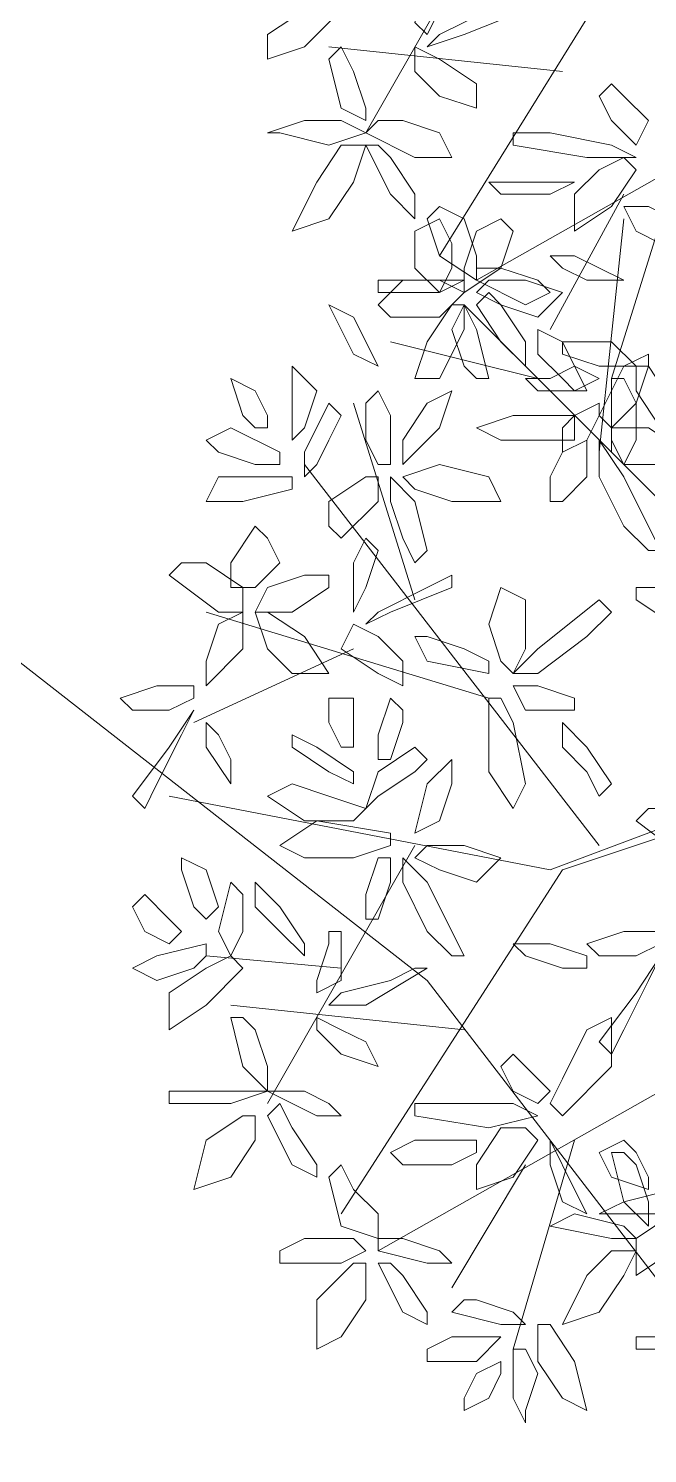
# Model space of a CAD drawing. Header units: millimetres. Extents: x 2576 to 2719, y 1757 to 1977.
# Drawn here: x 2658.242 to 2659.665, y 1814.716 to 1817.991 of the extents above; entities that cross this region are included whole.
import ezdxf

# ---------------------------------------------------------------- set-up
doc = ezdxf.new("R2010")
doc.units = ezdxf.units.MM
doc.layers.add('PDF_0', color=7, linetype='Continuous')
doc.layers.add('PDF_CVL_CUADCON_TIT', color=7, linetype='Continuous')

msp = doc.modelspace()

# ---------------------------------------------------------------- linework, layer by layer
at = {"layer": 'PDF_0', "lineweight": 9}
for points in [[(2658.8199, 1818.429), (2659.6953, 1818.2878), (2659.187, 1817.4689)], [(2659.3564, 1818.3443), (2659.0176, 1817.7513)], [(2659.4694, 1817.8925), (2658.9329, 1817.9489)], [(2659.9212, 1817.7795), (2659.2717, 1817.4124)], [(2659.7236, 1817.6383), (2659.5824, 1817.1865)], [(2659.6106, 1817.6101), (2659.4412, 1817.2994)], [(2659.5541, 1817.017), (2659.6106, 1817.5536)], [(2659.893, 1816.2263), (2659.8083, 1816.7911), (2659.2435, 1817.3559)], [(2659.4129, 1817.1865), (2659.074, 1817.2712)], [(2659.1305, 1816.6782), (2658.9893, 1817.13)], [(2659.5541, 1816.1134), (2658.8764, 1816.9888)], [(2659.3, 1816.4522), (2658.6505, 1816.6499)], [(2658.9893, 1816.5652), (2658.6222, 1816.3958)], [(2658.9611, 1815.2662), (2659.4694, 1816.0569), (2659.893, 1816.1981), (2659.7518, 1815.831), (2659.9495, 1816.1981), (2659.8365, 1815.9722), (2659.9777, 1816.1981), (2660.3166, 1815.6898), (2660.006, 1816.1981), (2660.3166, 1815.6898), (2659.9777, 1816.1699), (2659.7236, 1815.718), (2659.893, 1816.2263), (2659.4412, 1816.0569), (2658.5657, 1816.2263)], [(2659.1305, 1816.1134), (2658.7917, 1815.5203)], [(2658.9611, 1815.831), (2658.6505, 1815.8592)], [(2659.2435, 1815.6898), (2658.7069, 1815.7463)], [(2659.6953, 1815.5486), (2659.0458, 1815.1815)], [(2659.4976, 1815.4356), (2659.3564, 1814.9555)], [(2659.3847, 1815.3791), (2659.2152, 1815.0967)]]:
    msp.add_lwpolyline(points, dxfattribs=at)
for points in [[(2659.1588, 1818.0901), (2659.1305, 1818.0054), (2659.1588, 1817.9772), (2659.187, 1818.0337), (2659.187, 1818.1184), (2659.1588, 1818.1466)], [(2658.9329, 1818.0901), (2658.9611, 1818.0337), (2658.8764, 1817.9489), (2658.7917, 1817.9207), (2658.7917, 1817.9772), (2658.8764, 1818.0337)], [(2659.3, 1818.0337), (2659.187, 1817.9772), (2659.1588, 1817.9489), (2659.2435, 1817.9772), (2659.3847, 1818.0337), (2659.3847, 1818.0619)], [(2658.9893, 1817.8925), (2659.0176, 1817.8078), (2659.0176, 1817.7795), (2658.9611, 1817.8078), (2658.9329, 1817.9207), (2658.9611, 1817.9489)], [(2659.1305, 1817.9489), (2659.1305, 1817.8925), (2659.187, 1817.836), (2659.2717, 1817.8078), (2659.2717, 1817.8642), (2659.187, 1817.9207)], [(2659.5824, 1817.8642), (2659.5541, 1817.836), (2659.5824, 1817.7795), (2659.6388, 1817.723), (2659.6671, 1817.7795), (2659.6106, 1817.836)], [(2658.8764, 1817.7795), (2658.9611, 1817.7795), (2659.0176, 1817.7513), (2658.9329, 1817.723), (2658.8199, 1817.7513), (2658.7917, 1817.7513)], [(2659.1023, 1817.7795), (2659.187, 1817.7513), (2659.2152, 1817.6948), (2659.1305, 1817.6948), (2659.0176, 1817.7513), (2659.0458, 1817.7795)], [(2659.4412, 1817.7513), (2659.5824, 1817.723), (2659.6388, 1817.6948), (2659.5259, 1817.6948), (2659.3564, 1817.723), (2659.3564, 1817.7513)], [(2659.0176, 1817.723), (2658.9611, 1817.723), (2658.9046, 1817.6383), (2658.8481, 1817.5254), (2658.9329, 1817.5536), (2658.9893, 1817.6383)], [(2659.074, 1817.6948), (2659.1305, 1817.6101), (2659.1305, 1817.5536), (2659.074, 1817.6101), (2659.0176, 1817.723), (2659.0458, 1817.723)], [(2659.6106, 1817.6948), (2659.6388, 1817.6666), (2659.5824, 1817.5818), (2659.4976, 1817.5254), (2659.4976, 1817.6101), (2659.5541, 1817.6666)], [(2659.4412, 1817.6101), (2659.4976, 1817.6383), (2659.3564, 1817.6383), (2659.3, 1817.6383), (2659.3282, 1817.6101)], [(2659.2435, 1817.5536), (2659.2717, 1817.4689), (2659.2717, 1817.4124), (2659.187, 1817.4689), (2659.1588, 1817.5536), (2659.187, 1817.5818)], [(2659.6953, 1817.4971), (2659.6388, 1817.5254), (2659.6106, 1817.5818), (2659.6671, 1817.5818), (2659.78, 1817.5254), (2659.7518, 1817.4971)], [(2659.2152, 1817.4971), (2659.2152, 1817.4406), (2659.187, 1817.3842), (2659.1305, 1817.4406), (2659.1305, 1817.5254), (2659.187, 1817.5536)], [(2659.3282, 1817.5536), (2659.3564, 1817.5254), (2659.3282, 1817.4406), (2659.2435, 1817.3842), (2659.2435, 1817.4406), (2659.2717, 1817.5254)], [(2659.5259, 1817.4124), (2659.4694, 1817.4406), (2659.4412, 1817.4689), (2659.4976, 1817.4689), (2659.6106, 1817.4124), (2659.5824, 1817.4124)], [(2659.3282, 1817.4406), (2659.4129, 1817.4124), (2659.4412, 1817.3842), (2659.3847, 1817.3559), (2659.2717, 1817.4124), (2659.2717, 1817.4406)], [(2659.1023, 1817.4124), (2659.2152, 1817.4124), (2659.2435, 1817.4124), (2659.187, 1817.3842), (2659.0458, 1817.3842), (2659.0458, 1817.4124)], [(2659.1023, 1817.4124), (2659.187, 1817.4124), (2659.2435, 1817.3842), (2659.187, 1817.3277), (2659.074, 1817.3277), (2659.0458, 1817.3559)], [(2659.2717, 1817.3842), (2659.3, 1817.4124), (2659.3847, 1817.4124), (2659.4694, 1817.3842), (2659.4129, 1817.3277), (2659.3282, 1817.3559)], [(2659.3282, 1817.3559), (2659.3847, 1817.2712), (2659.3847, 1817.2147), (2659.3282, 1817.2712), (2659.2717, 1817.3559), (2659.3, 1817.3842)], [(2658.9893, 1817.243), (2659.0458, 1817.2147), (2658.9893, 1817.3277), (2658.9329, 1817.3559), (2658.9611, 1817.2994)], [(2659.2435, 1817.3559), (2659.2152, 1817.3559), (2659.1588, 1817.2712), (2659.1305, 1817.1865), (2659.187, 1817.1865), (2659.2435, 1817.2994)], [(2659.2435, 1817.2147), (2659.2152, 1817.2994), (2659.2435, 1817.3559), (2659.2717, 1817.2994), (2659.3, 1817.1865), (2659.2717, 1817.1865)], [(2659.4694, 1817.1865), (2659.4129, 1817.243), (2659.4129, 1817.2994), (2659.4694, 1817.2712), (2659.5259, 1817.1582), (2659.4976, 1817.1582)], [(2659.5259, 1817.2712), (2659.5824, 1817.2712), (2659.6388, 1817.2147), (2659.5541, 1817.2147), (2659.4694, 1817.243), (2659.4694, 1817.2712)], [(2659.6388, 1817.13), (2659.6671, 1817.2147), (2659.6671, 1817.243), (2659.6106, 1817.2147), (2659.5541, 1817.1018), (2659.5824, 1817.0735)], [(2658.7917, 1817.0735), (2658.7634, 1817.0735), (2658.7352, 1817.1018), (2658.7069, 1817.1865), (2658.7634, 1817.1582), (2658.7917, 1817.1018)], [(2658.9046, 1817.1582), (2658.8764, 1817.0735), (2658.8481, 1817.0453), (2658.8481, 1817.1018), (2658.8481, 1817.2147), (2658.8764, 1817.1865)], [(2659.4412, 1817.1865), (2659.4976, 1817.2147), (2659.5541, 1817.1865), (2659.4976, 1817.1582), (2659.4129, 1817.1582), (2659.3847, 1817.1865)], [(2659.6388, 1817.13), (2659.6388, 1817.0453), (2659.6106, 1816.9888), (2659.5824, 1817.0453), (2659.5824, 1817.1865), (2659.6106, 1817.1865)], [(2659.6388, 1817.2147), (2659.6671, 1817.2147), (2659.7236, 1817.13), (2659.7518, 1817.0453), (2659.6953, 1817.0735), (2659.6388, 1817.1582)], [(2659.0176, 1817.0453), (2659.0176, 1817.13), (2659.0458, 1817.1582), (2659.074, 1817.1018), (2659.074, 1816.9888), (2659.0458, 1816.9888)], [(2659.1023, 1817.0453), (2659.1588, 1817.13), (2659.2152, 1817.1582), (2659.187, 1817.0735), (2659.1023, 1816.9888), (2659.1023, 1817.017)], [(2658.9329, 1817.0453), (2658.9046, 1816.9888), (2658.8764, 1816.9606), (2658.8764, 1817.017), (2658.9329, 1817.13), (2658.9611, 1817.1018)], [(2659.5541, 1817.13), (2659.5541, 1817.1018), (2659.5259, 1817.0453), (2659.4694, 1817.017), (2659.4694, 1817.0735), (2659.4976, 1817.1018)], [(2659.4412, 1817.0453), (2659.3282, 1817.0453), (2659.2717, 1817.0735), (2659.3564, 1817.1018), (2659.4976, 1817.1018), (2659.4976, 1817.0453)], [(2658.7634, 1816.9888), (2658.6787, 1817.017), (2658.6505, 1817.0453), (2658.7069, 1817.0735), (2658.8199, 1817.017), (2658.8199, 1816.9888)], [(2659.5824, 1817.017), (2659.5824, 1817.0735), (2659.6671, 1817.0735), (2659.7518, 1817.017), (2659.6953, 1816.9888), (2659.6106, 1816.9888)], [(2659.4412, 1816.9041), (2659.4694, 1816.9041), (2659.5259, 1816.9606), (2659.5259, 1817.0453), (2659.4694, 1817.017), (2659.4412, 1816.9606)], [(2659.6106, 1816.8476), (2659.5541, 1816.9606), (2659.5541, 1817.0453), (2659.6106, 1816.9606), (2659.6953, 1816.7911), (2659.6671, 1816.7911)], [(2659.1023, 1816.9606), (2659.1305, 1816.9323), (2659.2152, 1816.9041), (2659.3282, 1816.9041), (2659.3, 1816.9606), (2659.187, 1816.9888)], [(2658.8481, 1816.9606), (2658.8481, 1816.9323), (2658.7352, 1816.9041), (2658.6505, 1816.9041), (2658.6787, 1816.9606), (2658.7917, 1816.9606)], [(2658.9329, 1816.9041), (2659.0176, 1816.9606), (2659.0458, 1816.9606), (2659.0458, 1816.9041), (2658.9611, 1816.8194), (2658.9329, 1816.8476)], [(2659.1023, 1816.8194), (2659.074, 1816.9041), (2659.074, 1816.9606), (2659.1305, 1816.9041), (2659.1588, 1816.7911), (2659.1305, 1816.7629)], [(2658.8199, 1816.7629), (2658.7634, 1816.7064), (2658.7069, 1816.7064), (2658.7069, 1816.7629), (2658.7634, 1816.8476), (2658.7917, 1816.8194)], [(2658.9893, 1816.7629), (2658.9893, 1816.6782), (2658.9893, 1816.6499), (2659.0176, 1816.7064), (2659.0458, 1816.7911), (2659.0176, 1816.8194)], [(2658.6505, 1816.7629), (2658.7352, 1816.7064), (2658.7352, 1816.6499), (2658.6787, 1816.6499), (2658.5657, 1816.7346), (2658.594, 1816.7629)], [(2658.9329, 1816.7346), (2658.9329, 1816.7064), (2658.8481, 1816.6499), (2658.7634, 1816.6499), (2658.7917, 1816.7064), (2658.8764, 1816.7346)], [(2659.1588, 1816.7064), (2659.0458, 1816.6499), (2659.0176, 1816.6217), (2659.074, 1816.6499), (2659.2152, 1816.7064), (2659.2152, 1816.7346)], [(2659.3564, 1816.5087), (2659.3282, 1816.537), (2659.3, 1816.6217), (2659.3282, 1816.7064), (2659.3847, 1816.6782), (2659.3847, 1816.5652)], [(2659.7236, 1816.6217), (2659.6388, 1816.6782), (2659.6388, 1816.7064), (2659.6953, 1816.7064), (2659.78, 1816.6217), (2659.78, 1816.5934)], [(2659.5259, 1816.5934), (2659.4129, 1816.5087), (2659.3564, 1816.5087), (2659.4129, 1816.5652), (2659.5541, 1816.6782), (2659.5824, 1816.6499)], [(2658.6505, 1816.537), (2658.6505, 1816.4805), (2658.7352, 1816.5652), (2658.7352, 1816.6499), (2658.6787, 1816.6217)], [(2658.7634, 1816.6499), (2658.7917, 1816.6499), (2658.8764, 1816.5934), (2658.9329, 1816.5087), (2658.8481, 1816.5087), (2658.7917, 1816.5652)], [(2658.9893, 1816.6217), (2658.9611, 1816.5652), (2659.0458, 1816.5087), (2659.1023, 1816.4805), (2659.1023, 1816.537), (2659.0458, 1816.5934)], [(2659.2435, 1816.5652), (2659.1588, 1816.5934), (2659.1305, 1816.5934), (2659.1588, 1816.537), (2659.3, 1816.5087), (2659.3, 1816.537)], [(2658.6222, 1816.4522), (2658.6222, 1816.4805), (2658.5375, 1816.4805), (2658.4528, 1816.4522), (2658.481, 1816.424), (2658.5657, 1816.424)], [(2659.4976, 1816.424), (2659.4976, 1816.4522), (2659.4129, 1816.4805), (2659.3564, 1816.4805), (2659.3847, 1816.424), (2659.4412, 1816.424)], [(2658.9893, 1816.3393), (2658.9611, 1816.3393), (2658.9329, 1816.3958), (2658.9329, 1816.4522), (2658.9893, 1816.4522), (2658.9893, 1816.3675)], [(2659.1023, 1816.3958), (2659.074, 1816.311), (2659.0458, 1816.311), (2659.0458, 1816.3675), (2659.074, 1816.4522), (2659.1023, 1816.424)], [(2659.3564, 1816.3958), (2659.3847, 1816.2546), (2659.3564, 1816.1981), (2659.3, 1816.2828), (2659.3, 1816.4522), (2659.3282, 1816.4522)], [(2658.5375, 1816.2546), (2658.594, 1816.3675), (2658.6222, 1816.424), (2658.5657, 1816.3393), (2658.481, 1816.2263), (2658.5093, 1816.1981)], [(2658.7069, 1816.311), (2658.7069, 1816.2546), (2658.6505, 1816.3393), (2658.6505, 1816.3958), (2658.6787, 1816.3675)], [(2658.9329, 1816.2828), (2658.8481, 1816.3393), (2658.8481, 1816.3675), (2658.9046, 1816.3393), (2658.9893, 1816.2828), (2658.9893, 1816.2546)], [(2659.5259, 1816.2828), (2659.4694, 1816.3393), (2659.4694, 1816.3958), (2659.5259, 1816.3393), (2659.5824, 1816.2546), (2659.5541, 1816.2263)], [(2659.1305, 1816.2828), (2659.0458, 1816.2263), (2659.0176, 1816.1981), (2659.0458, 1816.2828), (2659.1305, 1816.3393), (2659.1588, 1816.311)], [(2659.187, 1816.1699), (2659.1305, 1816.1416), (2659.1588, 1816.2546), (2659.2152, 1816.311), (2659.2152, 1816.2546)], [(2659.0176, 1816.1981), (2658.9893, 1816.1699), (2658.8764, 1816.1699), (2658.7917, 1816.2263), (2658.8481, 1816.2546), (2658.9329, 1816.2263)], [(2658.9893, 1816.0851), (2658.8764, 1816.0851), (2658.8199, 1816.1134), (2658.9046, 1816.1699), (2659.074, 1816.1416), (2659.074, 1816.1134)], [(2659.7236, 1816.1981), (2659.8083, 1816.1416), (2659.8365, 1816.0851), (2659.7518, 1816.0851), (2659.6388, 1816.1699), (2659.6671, 1816.1981)], [(2659.1305, 1816.0851), (2659.1588, 1816.1134), (2659.2435, 1816.1134), (2659.3282, 1816.0851), (2659.2717, 1816.0287), (2659.187, 1816.0569)], [(2658.6505, 1816.0569), (2658.6787, 1815.9722), (2658.6505, 1815.9439), (2658.6222, 1815.9722), (2658.594, 1816.0569), (2658.594, 1816.0851)], [(2659.0176, 1815.9439), (2659.0458, 1815.9439), (2659.074, 1816.0287), (2659.074, 1816.0851), (2659.0458, 1816.0851), (2659.0176, 1816.0004)], [(2659.1588, 1815.9157), (2659.1023, 1816.0287), (2659.1023, 1816.0851), (2659.1588, 1816.0287), (2659.2435, 1815.8592), (2659.2152, 1815.8592)], [(2658.7352, 1816.0004), (2658.7069, 1816.0287), (2658.6787, 1815.9157), (2658.7069, 1815.8592), (2658.7352, 1815.9157)], [(2658.8199, 1815.9157), (2658.7634, 1815.9722), (2658.7634, 1816.0287), (2658.8199, 1815.9722), (2658.8764, 1815.8875), (2658.8764, 1815.8592)], [(2658.594, 1815.9157), (2658.5657, 1815.8875), (2658.5093, 1815.9157), (2658.481, 1815.9722), (2658.5093, 1816.0004), (2658.5657, 1815.9439)], [(2658.9329, 1815.8875), (2658.9046, 1815.8027), (2658.9046, 1815.7745), (2658.9611, 1815.8027), (2658.9611, 1815.9157), (2658.9329, 1815.9157)], [(2659.6953, 1815.8875), (2659.6953, 1815.9157), (2659.6106, 1815.9157), (2659.5259, 1815.8875), (2659.5541, 1815.8592), (2659.6388, 1815.8592)], [(2658.6222, 1815.831), (2658.5375, 1815.8027), (2658.481, 1815.831), (2658.5375, 1815.8592), (2658.6505, 1815.8875), (2658.6505, 1815.8592)], [(2659.4694, 1815.831), (2659.3847, 1815.8592), (2659.3564, 1815.8875), (2659.4412, 1815.8875), (2659.5259, 1815.8592), (2659.5259, 1815.831)], [(2658.7069, 1815.8592), (2658.7352, 1815.831), (2658.6505, 1815.7463), (2658.5657, 1815.6898), (2658.5657, 1815.7745), (2658.6505, 1815.831)], [(2659.6106, 1815.6898), (2659.6671, 1815.8027), (2659.6953, 1815.8592), (2659.6388, 1815.7745), (2659.5541, 1815.6615), (2659.5824, 1815.6333)], [(2659.074, 1815.8027), (2658.9611, 1815.7745), (2658.9329, 1815.7463), (2659.0176, 1815.7463), (2659.1588, 1815.831), (2659.1305, 1815.831)], [(2658.7634, 1815.6898), (2658.7917, 1815.6051), (2658.7917, 1815.5486), (2658.7352, 1815.6051), (2658.7069, 1815.718), (2658.7352, 1815.718)], [(2658.9046, 1815.718), (2658.9046, 1815.6898), (2658.9611, 1815.6333), (2659.0458, 1815.6051), (2659.0176, 1815.6615), (2658.9611, 1815.6898)], [(2659.4694, 1815.5768), (2659.5259, 1815.6898), (2659.5824, 1815.718), (2659.5824, 1815.6051), (2659.4694, 1815.4921), (2659.4412, 1815.5203)], [(2659.3564, 1815.6333), (2659.3282, 1815.6051), (2659.3564, 1815.5486), (2659.4129, 1815.5203), (2659.4412, 1815.5486), (2659.3847, 1815.6051)], [(2658.6222, 1815.5486), (2658.7352, 1815.5486), (2658.7917, 1815.5486), (2658.7069, 1815.5203), (2658.5657, 1815.5203), (2658.5657, 1815.5486)], [(2658.8764, 1815.5486), (2658.9329, 1815.5203), (2658.9611, 1815.4921), (2658.9046, 1815.4921), (2658.7917, 1815.5486), (2658.8199, 1815.5486)], [(2658.8481, 1815.4639), (2658.9046, 1815.3791), (2658.9046, 1815.3509), (2658.8481, 1815.3791), (2658.7917, 1815.4921), (2658.8199, 1815.5203)], [(2659.2152, 1815.5203), (2659.3564, 1815.5203), (2659.4129, 1815.4921), (2659.3, 1815.4639), (2659.1305, 1815.4921), (2659.1305, 1815.5203)], [(2658.7634, 1815.4921), (2658.7352, 1815.4921), (2658.6505, 1815.4356), (2658.6222, 1815.3227), (2658.7069, 1815.3509), (2658.7634, 1815.4356)], [(2659.3847, 1815.4639), (2659.4129, 1815.4356), (2659.3564, 1815.3509), (2659.2717, 1815.3227), (2659.2717, 1815.3791), (2659.3282, 1815.4639)], [(2659.2152, 1815.3791), (2659.1023, 1815.3791), (2659.074, 1815.4074), (2659.1305, 1815.4356), (2659.2717, 1815.4356), (2659.2717, 1815.4074)], [(2659.4412, 1815.3791), (2659.4412, 1815.4356), (2659.4976, 1815.3227), (2659.5259, 1815.2662), (2659.4694, 1815.2944)], [(2659.6671, 1815.3509), (2659.6671, 1815.3227), (2659.5824, 1815.3509), (2659.5541, 1815.4074), (2659.6106, 1815.4356), (2659.6388, 1815.4074)], [(2659.6388, 1815.3791), (2659.6671, 1815.2944), (2659.6671, 1815.2379), (2659.6106, 1815.2944), (2659.5824, 1815.4074), (2659.6106, 1815.4074)], [(2658.9893, 1815.3227), (2659.0458, 1815.2662), (2659.0458, 1815.2097), (2658.9611, 1815.2379), (2658.9329, 1815.3509), (2658.9611, 1815.3791)], [(2659.6953, 1815.2662), (2659.6106, 1815.2662), (2659.5541, 1815.2662), (2659.6106, 1815.2944), (2659.7236, 1815.3227), (2659.7518, 1815.2944)], [(2659.78, 1815.2944), (2659.8083, 1815.2662), (2659.7236, 1815.1815), (2659.6388, 1815.125), (2659.6388, 1815.2097), (2659.7236, 1815.2662)], [(2659.4976, 1815.2662), (2659.4412, 1815.2379), (2659.5824, 1815.2097), (2659.6388, 1815.2097), (2659.6106, 1815.2379)], [(2658.8764, 1815.2097), (2658.9893, 1815.2097), (2659.0176, 1815.1815), (2658.9611, 1815.1532), (2658.8199, 1815.1532), (2658.8199, 1815.1815)], [(2659.1023, 1815.2097), (2659.187, 1815.1815), (2659.2152, 1815.1532), (2659.1588, 1815.1532), (2659.0458, 1815.1815), (2659.0458, 1815.2097)], [(2659.6388, 1815.1815), (2659.5824, 1815.1815), (2659.5259, 1815.125), (2659.4694, 1815.012), (2659.5541, 1815.0403), (2659.6106, 1815.125)], [(2659.0176, 1815.1532), (2658.9893, 1815.1532), (2658.9046, 1815.0685), (2658.9046, 1814.9555), (2658.9611, 1814.9838), (2659.0176, 1815.0685)], [(2659.1023, 1815.125), (2659.1588, 1815.0403), (2659.1588, 1815.012), (2659.1023, 1815.0403), (2659.0458, 1815.1532), (2659.074, 1815.1532)], [(2659.2717, 1815.0685), (2659.3564, 1815.0403), (2659.3847, 1815.012), (2659.3282, 1815.012), (2659.2152, 1815.0403), (2659.2435, 1815.0685)], [(2659.4129, 1815.012), (2659.4412, 1815.012), (2659.4976, 1814.9273), (2659.5259, 1814.8143), (2659.4694, 1814.8426), (2659.4129, 1814.9273)], [(2659.2152, 1814.9838), (2659.2717, 1814.9838), (2659.3282, 1814.9838), (2659.2717, 1814.9273), (2659.1588, 1814.9273), (2659.1588, 1814.9555)], [(2659.7236, 1814.9838), (2659.8083, 1814.9838), (2659.8648, 1814.9838), (2659.78, 1814.9555), (2659.6388, 1814.9555), (2659.6388, 1814.9838)], [(2659.3282, 1814.9273), (2659.3282, 1814.8991), (2659.3, 1814.8426), (2659.2435, 1814.8143), (2659.2435, 1814.8426), (2659.2717, 1814.8991)], [(2659.4129, 1814.8991), (2659.3847, 1814.8143), (2659.3847, 1814.7861), (2659.3564, 1814.8426), (2659.3564, 1814.9555), (2659.3847, 1814.9555)]]:
    msp.add_lwpolyline(points, close=True, dxfattribs=at)
at = {"layer": 'PDF_CVL_CUADCON_TIT', "lineweight": 9}
msp.add_lwpolyline([(2644.7001, 1824.1899), (2650.2915, 1819.5586), (2654.1321, 1816.3675), (2658.6787, 1814.3908), (2663.903, 1811.9621), (2665.0609, 1811.9621), (2660.006, 1814.7014), (2659.1588, 1815.8027), (2657.0973, 1817.4124), (2653.5108, 1819.248), (2652.9743, 1818.7114), (2646.7051, 1823.3145)], dxfattribs=at)

doc.saveas('drawing.dxf')
